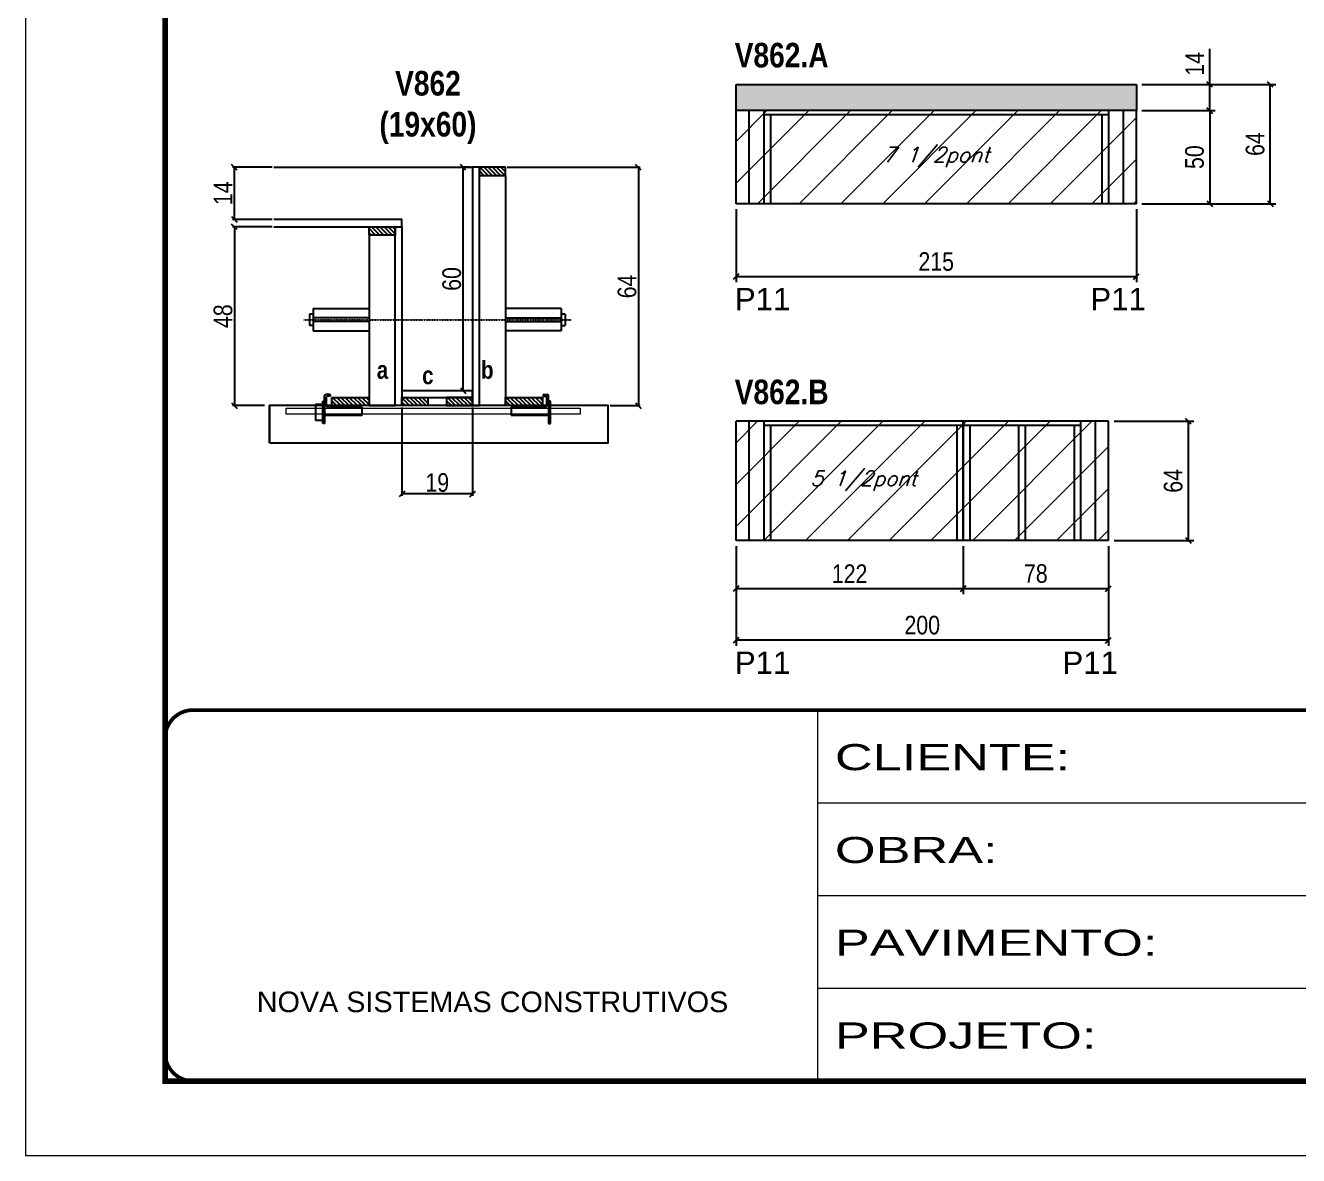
# Model space of a CAD drawing. Extents: x 3309 to 9590, y -2522 to 14608.
# Drawn here: x 8078 to 8762, y 6666 to 7273 of the extents above; entities that cross this region are included whole.
import ezdxf

# ---------------------------------------------------------------- set-up
doc = ezdxf.new("R2010")
doc.units = 0
for name, pattern in [('CONTINUO', [0]), ('DASHED', [0.75, 0.5, -0.25]), ('HIDDEN', [0.375, 0.25, -0.125])]:
    doc.linetypes.add(name, pattern=pattern)
for name, color, linetype in [('5', 5, 'Continuous'), ('barrote', 251, 'Continuous'), ('COTA', 241, 'Continuous'), ('detalhes', 4, 'Continuous'), ('NOMENCLATURA', 7, 'Continuous'), ('Painéis', 200, 'Continuous'), ('presilha', 1, 'Continuous'), ('SARR_2.2x10', 60, 'Continuous'), ('SARR_2.2x7', 40, 'Continuous'), ('SARR_3.5x7', 81, 'Continuous'), ('TENSOR', 3, 'Continuous'), ('texto', 7, 'Continuous')]:
    doc.layers.add(name, color=color, linetype=linetype)
for name, color, linetype, lineweight in [('CONCRETO', 251, 'Continuous', 25), ('Folhas', 255, 'Continuous', 9), ('Hachura', 251, 'Continuous', 9), ('SARRAFO DE PRESSAO', 251, 'DASHED', 9), ('SCO-___-LAJ', 2, 'Continuous', 0)]:
    doc.layers.add(name, color=color, linetype=linetype, lineweight=lineweight)
doc.styles.add('ARIAL', font='arial.ttf')
doc.styles.add('COTA TECNICA', font='techl___.ttf', dxfattribs={"height": 10})
doc.styles.add('COTA TECNICA 2X', font='techl___.ttf', dxfattribs={"height": 10})
doc.styles.add('Romans', font='romans.shx')
doc.styles.get("Standard").update_dxf_attribs({"font": 'arial.ttf'})
doc.styles.add('TECNICA', font='techb___.ttf', dxfattribs={"height": 10})
doc.styles.add('Tecnologia', font='')
doc.styles.get('Tecnologia').set_extended_font_data('Forgotten Futurist')
doc.dimstyles.new('PAINEL', dxfattribs={"dimtxt": 10, "dimasz": 3, "dimexe": 3, "dimexo": 3, "dimgap": 3, "dimtad": 1, "dimdec": 1, "dimzin": 12, "dimdsep": 46, "dimtxsty": 'COTA TECNICA', "dimblk1": 'OBLIQUE', "dimblk2": 'OBLIQUE', "dimsah": 1, "dimcen": 0.9, "dimclrd": 4, "dimclre": 4, "dimclrt": 240, "dimadec": 1, "dimazin": 3, "dimtfac": 1, "dimtdec": 1, "dimtmove": 0, "dimatfit": 3, "dimfxl": 1, "dimtolj": 1, "dimtzin": 12, "dimarcsym": 0})
doc.dimstyles.new('SECAO', dxfattribs={"dimscale": 0.333333, "dimtxt": 5, "dimasz": 9, "dimexe": 3, "dimexo": 3, "dimgap": 3, "dimtad": 1, "dimdec": 1, "dimlfac": 0.5, "dimzin": 12, "dimdsep": 46, "dimtxsty": 'COTA TECNICA 2X', "dimblk1": 'OBLIQUE', "dimblk2": 'OBLIQUE', "dimsah": 1, "dimcen": 0.9, "dimclrd": 4, "dimclre": 4, "dimclrt": 240, "dimadec": 1, "dimazin": 3, "dimtfac": 1, "dimtdec": 1, "dimtmove": 0, "dimatfit": 3, "dimfxl": 1, "dimtolj": 1, "dimtzin": 12, "dimarcsym": 0})
pattern_1 = [(135, (41515.5445, -116442.9986), (-1.122532015, -1.122532015), [])]

# ---------------------------------------------------------------- blocks, each defined once
blk = doc.blocks.new('9999999999')
at = {"color": 30, "linetype": 'CONTINUO'}
for p, q in [((98564.56, 34230.21), (98564.56, 34429.45)), ((98564.56, 34379.64), (99583.98, 34379.64)), ((98564.56, 34329.83), (99487.98, 34329.83)), ((98564.56, 34280.02), (99487.98, 34280.02))]:
    blk.add_line(p, q, dxfattribs=at)
at = {"color": 30, "linetype": 'CONTINUO', "const_width": 2}
blk.add_lwpolyline([(99583.98, 34230.21), (99583.98, 34414.45, 0.414214), (99568.98, 34429.45), (98228.98, 34429.45, 0.414214), (98213.98, 34414.45), (98213.98, 34245.21, 0.414214), (98228.98, 34230.21), (99583.98, 34230.21)], format="xyb", dxfattribs=at)
at = {"layer": 'Folhas'}
blk.add_lwpolyline([(98138.98, 34190.21), (99623.98, 34190.21), (99623.98, 35240.21), (98138.98, 35240.21)], close=True, dxfattribs=at)
at = {"layer": 'Folhas', "color": 30, "const_width": 3}
blk.add_lwpolyline([(98213.98, 34230.21), (99583.98, 34230.21), (99583.98, 35200.21), (98213.98, 35200.21)], close=True, dxfattribs=at)
at = {"color": 7, "linetype": 'Continuous', "ltscale": 5, "style": 'ARIAL'}
blk.add_text('NOVA SISTEMAS CONSTRUTIVOS', height=11.0592, dxfattribs=at).set_placement((98263.19, 34267.21))
at = {"layer": 'Folhas', "color": 7, "style": 'Tecnologia', "width": 1.5}
for s, p in [('CLIENTE:', (98573.65, 34397.17)), ('OBRA:', (98573.65, 34347.31)), ('PAVIMENTO:', (98573.65, 34297.5)), ('PROJETO:', (98573.65, 34247.69))]:
    blk.add_text(s, height=14, dxfattribs=at).set_placement(p)
blk = doc.blocks.new('_Oblique')
at = {"color": 0, "linetype": 'ByBlock', "lineweight": -2}
blk.add_line((-0.5, -0.5), (0.5, 0.5), dxfattribs=at)
blk = doc.blocks.new('*D2434')
at = {"layer": 'COTA', "color": 4, "lineweight": -2, "transparency": 16777216}
for p, q in [((8280.01, 7068.17), (8280.01, 7020.7)), ((8318.01, 7068.17), (8318.01, 7020.7)), ((8318.01, 7021.7), (8280.01, 7021.7))]:
    blk.add_line(p, q, dxfattribs=at)
at = {"layer": 'Defpoints', "color": 0, "transparency": 16777216}
for p in [(8280.01, 7069.17), (8318.01, 7069.17), (8280.01, 7021.7)]:
    blk.add_point(p, dxfattribs=at)
at = {"layer": 'COTA', "color": 4, "lineweight": -2, "transparency": 16777216, "xscale": 3, "yscale": 3, "zscale": 3, "rotation": 180}
blk.add_blockref('_Oblique', (8280.01, 7021.7), dxfattribs=at)
at = {"layer": 'COTA', "color": 4, "lineweight": -2, "transparency": 16777216, "xscale": 3, "yscale": 3, "zscale": 3}
blk.add_blockref('_Oblique', (8318.01, 7021.7), dxfattribs=at)
at = {"layer": 'COTA', "color": 240, "transparency": 16777216, "insert": (8299.01, 7027.79), "char_height": 10, "attachment_point": 5, "style": 'COTA TECNICA 2X'}
blk.add_mtext('\\A1;19', dxfattribs=at)
blk = doc.blocks.new('PRESILHA METÁLICA 1')
at = {"layer": 'presilha'}
for p, q in [((12, 21), (8.6, 21)), ((12, 21), (12, 19.5)), ((0, 13), (6, 13)), ((0, 13), (0, 0)), ((6, 15.5), (7.5, 15.5)), ((6, -2.5), (6, 15.5)), ((6, 13), (6, 0)), ((7.5, 10.6), (7.5, 19.9)), ((7.5, 15.5), (7.5, -2.5)), ((9, 11.6), (9, 18.9)), ((12, 19.5), (9.6, 19.5)), ((37.5, 11), (9.6, 11)), ((37.5, 11), (37.5, 4.1)), ((6, 0), (0, 0)), ((37.5, 4.1), (7.5, 4.1)), ((7.5, -2.5), (6, -2.5))]:
    blk.add_line(p, q, dxfattribs=at)
for centre, radius, start, end in [((8.6, 19.9), 1.14, 90, 180), ((9.6, 18.9), 0.57, 90, 180), ((9.6, 11.6), 0.57, 180, 270)]:
    blk.add_arc(centre, radius, start, end, dxfattribs=at)
blk = doc.blocks.new('PRESILHA METÁLICA 2')
at = {"layer": 'presilha'}
for p, q in [((-5.2, 23.5), (-5.2, 22)), ((-5.2, 23.5), (-1.9, 23.5)), ((-5.2, 22), (-2.8, 22)), ((-2.2, 14.1), (-2.2, 21.4)), ((-0.8, 14.6), (-0.8, 22.4)), ((-30.8, 13.5), (-30.8, 6.6)), ((-30.8, 13.5), (-2.8, 13.5)), ((0.8, 18), (-0.8, 18)), ((-0.8, 18), (-0.8, 0)), ((0.8, 0), (0.8, 18)), ((-30.8, 6.6), (-0.8, 6.6)), ((-0.8, 0), (0.8, 0))]:
    blk.add_line(p, q, dxfattribs=at)
for centre, radius, start, end in [((-2.8, 21.4), 0.57, 0, 90), ((-1.9, 22.4), 1.14, 0, 90), ((-2.8, 14.1), 0.57, 270, 0)]:
    blk.add_arc(centre, radius, start, end, dxfattribs=at)
blk = doc.blocks.new('*D2435')
at = {"layer": 'COTA', "color": 4, "lineweight": -2, "transparency": 16777216}
for p, q in [((8336.61, 7197.17), (8408.05, 7197.17)), ((8407.05, 7197.17), (8407.05, 7069.17)), ((8391.82, 7069.17), (8408.05, 7069.17))]:
    blk.add_line(p, q, dxfattribs=at)
at = {"layer": 'Defpoints', "color": 0, "transparency": 16777216}
for p in [(8335.61, 7197.17), (8390.82, 7069.17), (8407.05, 7069.17)]:
    blk.add_point(p, dxfattribs=at)
at = {"layer": 'COTA', "color": 4, "lineweight": -2, "transparency": 16777216, "xscale": 3, "yscale": 3, "zscale": 3}
for p, rotation in [((8407.05, 7197.17), 90), ((8407.05, 7069.17), 270)]:
    blk.add_blockref('_Oblique', p, dxfattribs=dict(at, rotation=rotation))
at = {"layer": 'COTA', "color": 240, "transparency": 16777216, "insert": (8400.95, 7133.17), "char_height": 10, "attachment_point": 5, "rotation": 90, "style": 'COTA TECNICA 2X'}
blk.add_mtext('\\A1;64', dxfattribs=at)
blk = doc.blocks.new('*D2436')
at = {"layer": 'COTA', "color": 4, "lineweight": -2, "transparency": 16777216}
for p, q in [((8210.31, 7165.17), (8189.09, 7165.17)), ((8190.09, 7165.17), (8190.09, 7069.17)), ((8206.19, 7069.17), (8189.09, 7069.17))]:
    blk.add_line(p, q, dxfattribs=at)
at = {"layer": 'Defpoints', "color": 0, "transparency": 16777216}
for p in [(8211.31, 7165.17, 0), (8190.09, 7069.17), (8207.19, 7069.17)]:
    blk.add_point(p, dxfattribs=at)
at = {"layer": 'COTA', "color": 4, "lineweight": -2, "transparency": 16777216, "xscale": 3, "yscale": 3, "zscale": 3}
for p, rotation in [((8190.09, 7165.17), 90), ((8190.09, 7069.17), 270)]:
    blk.add_blockref('_Oblique', p, dxfattribs=dict(at, rotation=rotation))
at = {"layer": 'COTA', "color": 240, "transparency": 16777216, "insert": (8183.99, 7117.17), "char_height": 10, "attachment_point": 5, "rotation": 90, "style": 'COTA TECNICA 2X'}
blk.add_mtext('\\A1;48', dxfattribs=at)
blk = doc.blocks.new('*D2437')
at = {"layer": 'COTA', "color": 4, "lineweight": -2, "transparency": 16777216}
for p, q in [((8317.01, 7197.17), (8311.93, 7197.17)), ((8312.93, 7077.17), (8312.93, 7197.17)), ((8317.01, 7077.17), (8311.93, 7077.17))]:
    blk.add_line(p, q, dxfattribs=at)
at = {"layer": 'Defpoints', "color": 0, "transparency": 16777216}
for p in [(8312.93, 7197.17), (8318.01, 7197.17), (8318.01, 7077.17)]:
    blk.add_point(p, dxfattribs=at)
at = {"layer": 'COTA', "color": 4, "lineweight": -2, "transparency": 16777216, "xscale": 3, "yscale": 3, "zscale": 3}
for p, rotation in [((8312.93, 7197.17), 90), ((8312.93, 7077.17), 270)]:
    blk.add_blockref('_Oblique', p, dxfattribs=dict(at, rotation=rotation))
at = {"layer": 'COTA', "color": 240, "transparency": 16777216, "insert": (8306.83, 7137.17), "char_height": 10, "attachment_point": 5, "rotation": 90, "style": 'COTA TECNICA 2X'}
blk.add_mtext('\\A1;60', dxfattribs=at)
blk = doc.blocks.new('*D2438')
at = {"layer": 'COTA', "color": 4, "lineweight": -2, "transparency": 16777216}
for p, q in [((8210.31, 7197.17), (8189.09, 7197.17)), ((8190.09, 7169.17), (8190.09, 7197.17)), ((8210.31, 7169.17), (8189.09, 7169.17))]:
    blk.add_line(p, q, dxfattribs=at)
at = {"layer": 'Defpoints', "color": 0, "transparency": 16777216}
for p in [(8190.09, 7197.17), (8211.31, 7197.17), (8211.31, 7169.17)]:
    blk.add_point(p, dxfattribs=at)
at = {"layer": 'COTA', "color": 4, "lineweight": -2, "transparency": 16777216, "xscale": 3, "yscale": 3, "zscale": 3}
for p, rotation in [((8190.09, 7197.17), 90), ((8190.09, 7169.17), 270)]:
    blk.add_blockref('_Oblique', p, dxfattribs=dict(at, rotation=rotation))
at = {"layer": 'COTA', "color": 240, "transparency": 16777216, "insert": (8184.01, 7183.17), "char_height": 10, "attachment_point": 5, "rotation": 90, "style": 'COTA TECNICA 2X'}
blk.add_mtext('\\A1;14', dxfattribs=at)
blk = doc.blocks.new('*D2441')
at = {"layer": 'COTA', "color": 4, "linetype": 'ByBlock', "lineweight": -2, "transparency": 16777216}
for p, q in [((8459.45, 7174.6), (8459.45, 7135.38)), ((8674.45, 7174.6), (8674.45, 7135.38)), ((8674.45, 7138.38), (8459.45, 7138.38))]:
    blk.add_line(p, q, dxfattribs=at)
at = {"layer": 'Defpoints', "color": 0, "linetype": 'ByBlock', "transparency": 16777216}
for p in [(8459.45, 7177.6), (8674.45, 7177.6), (8459.45, 7138.38)]:
    blk.add_point(p, dxfattribs=at)
at = {"layer": 'COTA', "color": 4, "linetype": 'ByBlock', "lineweight": -2, "transparency": 16777216, "xscale": 3, "yscale": 3, "zscale": 3, "rotation": 180}
blk.add_blockref('_Oblique', (8459.45, 7138.38), dxfattribs=at)
at = {"layer": 'COTA', "color": 4, "linetype": 'ByBlock', "lineweight": -2, "transparency": 16777216, "xscale": 3, "yscale": 3, "zscale": 3}
blk.add_blockref('_Oblique', (8674.45, 7138.38), dxfattribs=at)
at = {"layer": 'COTA', "color": 240, "linetype": 'ByBlock', "transparency": 16777216, "insert": (8566.95, 7146.49), "char_height": 10, "attachment_point": 5, "style": 'COTA TECNICA'}
blk.add_mtext('\\A1;215', dxfattribs=at)
blk = doc.blocks.new('*D2446')
at = {"layer": 'COTA', "color": 4, "lineweight": -2, "transparency": 16777216}
for p, q in [((8677.45, 7227.6), (8716.82, 7227.6)), ((8713.82, 7227.6), (8713.82, 7177.6)), ((8677.45, 7177.6), (8716.82, 7177.6))]:
    blk.add_line(p, q, dxfattribs=at)
at = {"layer": 'Defpoints', "color": 0, "transparency": 16777216}
for p in [(8674.45, 7227.6), (8674.45, 7177.6), (8713.82, 7177.6)]:
    blk.add_point(p, dxfattribs=at)
at = {"layer": 'COTA', "color": 4, "lineweight": -2, "transparency": 16777216, "xscale": 3, "yscale": 3, "zscale": 3}
for p, rotation in [((8713.82, 7227.6), 90), ((8713.82, 7177.6), 270)]:
    blk.add_blockref('_Oblique', p, dxfattribs=dict(at, rotation=rotation))
at = {"layer": 'COTA', "color": 240, "transparency": 16777216, "insert": (8705.71, 7202.6), "char_height": 10, "attachment_point": 5, "rotation": 90, "style": 'COTA TECNICA'}
blk.add_mtext('\\A1;50', dxfattribs=at)
blk = doc.blocks.new('*D2439')
at = {"layer": 'COTA', "color": 4, "linetype": 'ByBlock', "lineweight": -2, "transparency": 16777216}
for p, q in [((8581.45, 6993.74), (8581.45, 6967.82)), ((8659.45, 6993.74), (8659.45, 6967.82)), ((8659.45, 6970.82), (8581.45, 6970.82))]:
    blk.add_line(p, q, dxfattribs=at)
at = {"layer": 'Defpoints', "color": 0, "linetype": 'ByBlock', "transparency": 16777216}
for p in [(8581.45, 6996.74), (8659.45, 6996.74), (8581.45, 6970.82)]:
    blk.add_point(p, dxfattribs=at)
at = {"layer": 'COTA', "color": 4, "linetype": 'ByBlock', "lineweight": -2, "transparency": 16777216, "xscale": 3, "yscale": 3, "zscale": 3, "rotation": 180}
blk.add_blockref('_Oblique', (8581.45, 6970.82), dxfattribs=at)
at = {"layer": 'COTA', "color": 4, "linetype": 'ByBlock', "lineweight": -2, "transparency": 16777216, "xscale": 3, "yscale": 3, "zscale": 3}
blk.add_blockref('_Oblique', (8659.45, 6970.82), dxfattribs=at)
at = {"layer": 'COTA', "color": 240, "linetype": 'ByBlock', "transparency": 16777216, "insert": (8620.45, 6978.92), "char_height": 10, "attachment_point": 5, "style": 'COTA TECNICA'}
blk.add_mtext('\\A1;78', dxfattribs=at)
blk = doc.blocks.new('*D2440')
at = {"layer": 'COTA', "color": 4, "linetype": 'ByBlock', "lineweight": -2, "transparency": 16777216}
for p, q in [((8459.45, 6993.74), (8459.45, 6967.82)), ((8581.45, 6993.74), (8581.45, 6967.82)), ((8581.45, 6970.82), (8459.45, 6970.82))]:
    blk.add_line(p, q, dxfattribs=at)
at = {"layer": 'Defpoints', "color": 0, "linetype": 'ByBlock', "transparency": 16777216}
for p in [(8459.45, 6996.74), (8581.45, 6996.74), (8459.45, 6970.82)]:
    blk.add_point(p, dxfattribs=at)
at = {"layer": 'COTA', "color": 4, "linetype": 'ByBlock', "lineweight": -2, "transparency": 16777216, "xscale": 3, "yscale": 3, "zscale": 3, "rotation": 180}
blk.add_blockref('_Oblique', (8459.45, 6970.82), dxfattribs=at)
at = {"layer": 'COTA', "color": 4, "linetype": 'ByBlock', "lineweight": -2, "transparency": 16777216, "xscale": 3, "yscale": 3, "zscale": 3}
blk.add_blockref('_Oblique', (8581.45, 6970.82), dxfattribs=at)
at = {"layer": 'COTA', "color": 240, "linetype": 'ByBlock', "transparency": 16777216, "insert": (8520.45, 6978.88), "char_height": 10, "attachment_point": 5, "style": 'COTA TECNICA'}
blk.add_mtext('\\A1;122', dxfattribs=at)
blk = doc.blocks.new('*D2442')
at = {"layer": 'COTA', "color": 4, "linetype": 'ByBlock', "lineweight": -2, "transparency": 16777216}
for p, q in [((8459.45, 6993.74), (8459.45, 6940.12)), ((8659.45, 6993.74), (8659.45, 6940.12)), ((8659.45, 6943.12), (8459.45, 6943.12))]:
    blk.add_line(p, q, dxfattribs=at)
at = {"layer": 'Defpoints', "color": 0, "linetype": 'ByBlock', "transparency": 16777216}
for p in [(8459.45, 6996.74), (8659.45, 6996.74), (8459.45, 6943.12)]:
    blk.add_point(p, dxfattribs=at)
at = {"layer": 'COTA', "color": 4, "linetype": 'ByBlock', "lineweight": -2, "transparency": 16777216, "xscale": 3, "yscale": 3, "zscale": 3, "rotation": 180}
blk.add_blockref('_Oblique', (8459.45, 6943.12), dxfattribs=at)
at = {"layer": 'COTA', "color": 4, "linetype": 'ByBlock', "lineweight": -2, "transparency": 16777216, "xscale": 3, "yscale": 3, "zscale": 3}
blk.add_blockref('_Oblique', (8659.45, 6943.12), dxfattribs=at)
at = {"layer": 'COTA', "color": 240, "linetype": 'ByBlock', "transparency": 16777216, "insert": (8559.45, 6951.22), "char_height": 10, "attachment_point": 5, "style": 'COTA TECNICA'}
blk.add_mtext('\\A1;200', dxfattribs=at)
blk = doc.blocks.new('*D2443')
at = {"layer": 'COTA', "color": 4, "lineweight": -2, "transparency": 16777216}
for p, q in [((8662.45, 7060.74), (8705.34, 7060.74)), ((8702.34, 7060.74), (8702.34, 6996.74)), ((8662.45, 6996.74), (8705.34, 6996.74))]:
    blk.add_line(p, q, dxfattribs=at)
at = {"layer": 'Defpoints', "color": 0, "transparency": 16777216}
for p in [(8659.45, 7060.74), (8659.45, 6996.74), (8702.34, 6996.74)]:
    blk.add_point(p, dxfattribs=at)
at = {"layer": 'COTA', "color": 4, "lineweight": -2, "transparency": 16777216, "xscale": 3, "yscale": 3, "zscale": 3}
for p, rotation in [((8702.34, 7060.74), 90), ((8702.34, 6996.74), 270)]:
    blk.add_blockref('_Oblique', p, dxfattribs=dict(at, rotation=rotation))
at = {"layer": 'COTA', "color": 240, "transparency": 16777216, "insert": (8694.24, 7028.74), "char_height": 10, "attachment_point": 5, "rotation": 90, "style": 'COTA TECNICA'}
blk.add_mtext('\\A1;64', dxfattribs=at)
blk = doc.blocks.new('*D2444')
at = {"layer": 'COTA', "color": 4, "lineweight": -2, "transparency": 16777216}
for p, q in [((8713.82, 7241.6), (8713.82, 7260.71)), ((8677.45, 7241.6), (8716.82, 7241.6)), ((8713.82, 7227.6), (8713.82, 7241.6)), ((8677.45, 7227.6), (8716.82, 7227.6))]:
    blk.add_line(p, q, dxfattribs=at)
at = {"layer": 'Defpoints', "color": 0, "transparency": 16777216}
for p in [(8674.45, 7241.6), (8713.82, 7241.6), (8674.45, 7227.6)]:
    blk.add_point(p, dxfattribs=at)
at = {"layer": 'COTA', "color": 4, "lineweight": -2, "transparency": 16777216, "xscale": 3, "yscale": 3, "zscale": 3}
for p, rotation in [((8713.82, 7241.6), 90), ((8713.82, 7227.6), 270)]:
    blk.add_blockref('_Oblique', p, dxfattribs=dict(at, rotation=rotation))
at = {"layer": 'COTA', "color": 240, "transparency": 16777216, "insert": (8705.75, 7252.66), "char_height": 10, "attachment_point": 5, "rotation": 90, "style": 'COTA TECNICA'}
blk.add_mtext('\\A1;14', dxfattribs=at)
blk = doc.blocks.new('*D2445')
at = {"layer": 'COTA', "color": 4, "lineweight": -2, "transparency": 16777216}
for p, q in [((8677.45, 7241.6), (8749.34, 7241.6)), ((8746.34, 7177.6), (8746.34, 7241.6)), ((8677.45, 7177.6), (8749.34, 7177.6))]:
    blk.add_line(p, q, dxfattribs=at)
at = {"layer": 'Defpoints', "color": 0, "transparency": 16777216}
for p in [(8674.45, 7241.6), (8746.34, 7241.6), (8674.45, 7177.6)]:
    blk.add_point(p, dxfattribs=at)
at = {"layer": 'COTA', "color": 4, "lineweight": -2, "transparency": 16777216, "xscale": 3, "yscale": 3, "zscale": 3}
for p, rotation in [((8746.34, 7241.6), 90), ((8746.34, 7177.6), 270)]:
    blk.add_blockref('_Oblique', p, dxfattribs=dict(at, rotation=rotation))
at = {"layer": 'COTA', "color": 240, "transparency": 16777216, "insert": (8738.24, 7209.6), "char_height": 10, "attachment_point": 5, "rotation": 90, "style": 'COTA TECNICA'}
blk.add_mtext('\\A1;64', dxfattribs=at)

msp = doc.modelspace()

# ---------------------------------------------------------------- hatches: boundary and pattern name
at = {"layer": 'COTA'}
h = msp.add_hatch(dxfattribs=at)
h.set_pattern_fill('AR-CONC', color=256, scale=0.03)
h.set_pattern_definition([(50, (1082.0697, -115.39), (5.46554, -0.4781726), [0.5715, -6.2865]), (355, (1082.0697, -115.39), (-1.0573026, 5.7317054), [0.4572, -5.0292175]), (100.451445, (1082.525, -115.43), (4.4082374, 5.2535326), [0.4857003, -5.3427073]), (46.1842, (1082.07, -113.866), (8.1323712, -1.26127), [0.85725, -9.42975]), (96.63556, (1082.7474, -113.971), (7.122124, 7.422784), [0.728551, -8.014068]), (351.18415, (1082.07, -113.866), (7.122124, 7.422784), [0.685799, -7.543792]), (21, (1082.8317, -114.247), (4.5484317, -3.067956), [0.5715, -6.2865]), (326, (1082.8317, -114.247), (1.8540609, 5.525639), [0.4572, -5.0292]), (71.451445, (1083.211, -114.503), (6.4024926, 2.457683), [0.4857003, -5.342698]), (37.5, (1082.0697, -115.3902), (0.0926581, 2.53665117), [0, -4.96824, 0, -5.1054, 0, -5.04825]), (7.5, (1082.0697, -115.3902), (2.0045899, 3.00541724), [0, -2.91084, 0, -4.85394, 0, -1.92405]), (327.5, (1080.3704, -115.3902), (4.06771786, -0.17186232), [0, -1.905, 0, -5.9436, 0, -7.8867]), (317.5, (1079.6084, -115.3902), (4.4438754, 0.7627947), [0, -2.4765, 0, -3.94716, 0, -5.6007])])
h.paths.add_polyline_path([(8674.45, 7227.6), (8674.45, 7241.6), (8459.45, 7241.6), (8459.45, 7227.6)])
at = {"layer": 'Hachura', "linetype": 'ByBlock'}
h = msp.add_hatch(dxfattribs=at)
h.set_pattern_fill('ANSI31', color=256, scale=5)
h.set_pattern_definition([(45, (3422.997, -115.39), (-11.22532, 11.22532), [])])
h.paths.add_polyline_path([(8459.45, 7227.6), (8459.45, 7177.6), (8674.45, 7177.6), (8674.45, 7227.6)])
h = msp.add_hatch(dxfattribs=at)
h.set_pattern_fill('ANSI31', color=256, scale=5)
h.set_pattern_definition([(45, (1031.516, -86.883), (-11.22532, 11.22532), [])])
h.paths.add_polyline_path([(8459.45, 7060.74), (8459.45, 6996.74), (8581.45, 6996.74), (8581.45, 7060.74)])
h.paths.add_polyline_path([(8659.45, 6996.74), (8659.45, 7060.74), (8581.45, 7060.74), (8581.45, 6996.74)])
at = {"layer": 'SARR_2.2x10'}
h = msp.add_hatch(dxfattribs=at)
h.set_pattern_fill('ANSI31', color=256, scale=0.5, angle=90)
h.set_pattern_definition([(135, (41435.9445, -116442.9986), (-1.122532015, -1.122532015), [])])
h.paths.add_polyline_path([(8242.41, 7073.57), (8242.41, 7069.17), (8262.41, 7069.17), (8262.41, 7073.57)])
h = msp.add_hatch(dxfattribs=at)
h.set_pattern_fill('ANSI31', color=256, scale=0.5, angle=90)
h.set_pattern_definition([(135, (41529.1445, -116442.9986), (-1.122532015, -1.122532015), [])])
h.paths.add_polyline_path([(8335.61, 7073.57), (8335.61, 7069.17), (8355.61, 7069.17), (8355.61, 7073.57)])
at = {"layer": 'SARR_2.2x7'}
h = msp.add_hatch(dxfattribs=at)
h.set_pattern_fill('ANSI31', color=256, scale=0.5, angle=90)
h.set_pattern_definition([(135, (41449.9445, -116319.3986), (-1.122532015, -1.122532015), [])])
h.paths.add_polyline_path([(8321.61, 7197.17), (8321.61, 7192.77), (8335.61, 7192.77), (8335.61, 7197.17)])
h = msp.add_hatch(dxfattribs=at)
h.set_pattern_fill('ANSI31', color=256, scale=0.5, angle=90)
h.set_pattern_definition([(135, (41429.9445, -116351.3986), (-1.122532015, -1.122532015), [])])
h.paths.add_polyline_path([(8276.41, 7165.17), (8276.41, 7160.77), (8262.41, 7160.77), (8262.41, 7165.17)])
h = msp.add_hatch(dxfattribs=at)
h.set_pattern_fill('ANSI31', color=256, scale=0.5, angle=90)
h.set_pattern_definition(pattern_1)
h.paths.add_polyline_path([(8294.01, 7069.17), (8294.01, 7073.57), (8280.01, 7073.57), (8280.01, 7069.17)])
h = msp.add_hatch(dxfattribs=at)
h.set_pattern_fill('ANSI31', color=256, scale=0.5, angle=90)
h.set_pattern_definition(pattern_1)
h.paths.add_polyline_path([(8304.01, 7073.57), (8304.01, 7069.17), (8318.01, 7069.17), (8318.01, 7073.57)])

# ---------------------------------------------------------------- linework, layer by layer
at = {"ltscale": 3}
for p, q in [((8230.41, 7118.26), (8230.41, 7112.26)), ((8232.41, 7118.26), (8230.41, 7118.26)), ((8232.41, 7121.26), (8232.41, 7109.26)), ((8232.41, 7121.26), (8262.41, 7121.26)), ((8365.61, 7121.26), (8335.61, 7121.26)), ((8365.61, 7121.26), (8365.61, 7109.26)), ((8367.61, 7118.26), (8365.61, 7118.26)), ((8367.61, 7118.26), (8367.61, 7112.26)), ((8232.41, 7112.26), (8230.41, 7112.26)), ((8262.41, 7116.26), (8232.41, 7116.26)), ((8262.41, 7114.26), (8232.41, 7114.26)), ((8335.61, 7116.26), (8365.61, 7116.26)), ((8335.61, 7114.26), (8365.61, 7114.26)), ((8365.61, 7112.26), (8367.61, 7112.26)), ((8232.41, 7109.26), (8262.41, 7109.26)), ((8365.61, 7109.26), (8335.61, 7109.26))]:
    msp.add_line(p, q, dxfattribs=at)
at = {"layer": 'barrote'}
msp.add_lwpolyline([(8208.95, 7049.17), (8390.87, 7049.17), (8390.87, 7069.17), (8208.95, 7069.17)], close=True, dxfattribs=at)
at = {"layer": 'CONCRETO', "linetype": 'Continuous'}
msp.add_line((8211.31, 7197.17), (8318.01, 7197.17), dxfattribs=at)
at = {"layer": 'COTA'}
for p, q in [((8459.45, 7227.6), (8459.45, 7241.6)), ((8459.45, 7241.6), (8674.45, 7241.6)), ((8674.45, 7241.6), (8674.45, 7227.6))]:
    msp.add_line(p, q, dxfattribs=at)
at = {"layer": 'detalhes', "color": 250}
msp.add_line((8208.95, 7049.17), (8208.95, 7069.17), dxfattribs=at)
at = {"layer": 'Painéis', "linetype": 'ByBlock'}
for p, q in [((8674.45, 7227.6), (8459.45, 7227.6)), ((8459.45, 7177.6), (8459.45, 7227.6)), ((8674.45, 7177.6), (8674.45, 7227.6)), ((8674.45, 7177.6), (8459.45, 7177.6)), ((8659.45, 7060.74), (8459.45, 7060.74)), ((8459.45, 6996.74), (8459.45, 7060.74)), ((8581.45, 6996.74), (8581.45, 7060.74)), ((8659.45, 6996.74), (8659.45, 7060.74)), ((8659.45, 6996.74), (8459.45, 6996.74))]:
    msp.add_line(p, q, dxfattribs=at)
at = {"layer": 'Painéis', "linetype": 'Continuous'}
for points in [[(8321.61, 7069.17), (8321.61, 7197.17), (8318.01, 7197.17), (8318.01, 7069.17)], [(8276.41, 7069.17), (8276.41, 7165.17), (8280.01, 7165.17), (8280.01, 7069.17)], [(8318.01, 7077.17), (8280.01, 7077.17), (8280.01, 7073.57), (8318.01, 7073.57)]]:
    msp.add_lwpolyline(points, close=True, dxfattribs=at)
msp.add_lwpolyline([(8211.31, 7165.17), (8280.01, 7165.17), (8280.01, 7169.17), (8211.31, 7169.17)], dxfattribs=at)
at = {"layer": 'SARR_2.2x10'}
for points in [[(8242.41, 7073.57), (8262.41, 7073.57), (8262.41, 7069.17), (8242.41, 7069.17)], [(8335.61, 7073.57), (8355.61, 7073.57), (8355.61, 7069.17), (8335.61, 7069.17)]]:
    msp.add_lwpolyline(points, close=True, dxfattribs=at)
at = {"layer": 'SARR_2.2x7', "linetype": 'Continuous'}
for p, q in [((8466.45, 7177.6), (8466.45, 7227.6)), ((8667.45, 7177.6), (8667.45, 7227.6)), ((8659.45, 7225.4), (8474.45, 7225.4)), ((8466.45, 6996.74), (8466.45, 7060.74)), ((8581.45, 7058.54), (8474.45, 7058.54)), ((8644.45, 7058.54), (8581.45, 7058.54)), ((8652.45, 6996.74), (8652.45, 7060.74))]:
    msp.add_line(p, q, dxfattribs=at)
at = {"layer": 'SARR_2.2x7', "elevation": 0}
for points in [[(8335.61, 7197.17), (8321.61, 7197.17), (8321.61, 7192.77), (8335.61, 7192.77)], [(8262.41, 7165.17), (8276.41, 7165.17), (8276.41, 7160.77), (8262.41, 7160.77)]]:
    msp.add_lwpolyline(points, close=True, dxfattribs=at)
at = {"layer": 'SARR_2.2x7'}
for points in [[(8280.01, 7073.57), (8294.01, 7073.57), (8294.01, 7069.17), (8280.01, 7069.17)], [(8318.01, 7073.57), (8304.01, 7073.57), (8304.01, 7069.17), (8318.01, 7069.17)]]:
    msp.add_lwpolyline(points, close=True, dxfattribs=at)
at = {"layer": 'SARR_3.5x7'}
for p, q in [((8474.45, 7227.6), (8474.45, 7177.6)), ((8659.45, 7227.6), (8659.45, 7177.6)), ((8477.95, 7225.4), (8477.95, 7177.6)), ((8655.95, 7225.4), (8655.95, 7177.6)), ((8474.45, 7060.74), (8474.45, 6996.74)), ((8477.95, 7058.54), (8477.95, 6996.74)), ((8577.95, 7058.54), (8577.95, 6996.74)), ((8581.45, 7058.54), (8581.45, 6996.74)), ((8584.95, 7058.54), (8584.95, 6996.74)), ((8611.21, 7058.54), (8611.21, 6996.74)), ((8614.71, 7058.54), (8614.71, 6996.74)), ((8640.95, 7058.54), (8640.95, 6996.74)), ((8644.45, 7060.74), (8644.45, 6996.74))]:
    msp.add_line(p, q, dxfattribs=at)
for points in [[(8321.61, 7192.77), (8335.61, 7192.77), (8335.61, 7069.17), (8321.61, 7069.17)], [(8276.41, 7160.77), (8262.41, 7160.77), (8262.41, 7069.17), (8276.41, 7069.17)]]:
    msp.add_lwpolyline(points, close=True, dxfattribs=at)
at = {"layer": 'SCO-___-LAJ', "color": 1}
msp.add_lwpolyline([(8217.95, 7067.84), (8375.79, 7067.84), (8375.79, 7064.64), (8217.95, 7064.64)], close=True, dxfattribs=at)
at = {"layer": 'TENSOR', "linetype": 'HIDDEN', "ltscale": 0.5}
msp.add_line((8227.41, 7115.26), (8370.91, 7115.26), dxfattribs=at)

# ---------------------------------------------------------------- block references
at = {"layer": 'presilha', "xscale": 0.6666666666666666, "yscale": 0.6666666666666666, "zscale": 0.6666666666666666}
for name, p in [('PRESILHA METÁLICA 1', (8233.54, 7061.2)), ('PRESILHA METÁLICA 2', (8359.28, 7059.54))]:
    msp.add_blockref(name, p, dxfattribs=at)
at = {"layer": 'SARRAFO DE PRESSAO', "color": 6, "linetype": 'ByBlock'}
msp.add_blockref('9999999999', (-90061.11, -27523.8), dxfattribs=at)

# ---------------------------------------------------------------- texts
at = {"layer": '5', "linetype": 'Continuous'}
for p in [(8458.81, 7120.37), (8649.74, 7120.37), (8458.81, 6925.1), (8634.74, 6925.1)]:
    msp.add_text('P11', height=12, rotation=0.00004, dxfattribs=at).set_placement(p)
at = {"layer": 'detalhes', "style": 'TECNICA'}
for s, p in [('a', (8266.53, 7083.56)), ('b', (8322.51, 7083.55)), ('c', (8290.9, 7080.64))]:
    msp.add_text(s, height=9.6, dxfattribs=at).set_placement(p)
at = {"layer": 'NOMENCLATURA', "style": 'TECNICA'}
for s, p in [('V862.A', (8458.73, 7250.78)), ('V862.B', (8458.73, 7069.93))]:
    msp.add_text(s, height=13.2, dxfattribs=at).set_placement(p)
at = {"layer": 'NOMENCLATURA', "insert": (8294.01, 7248.87), "char_height": 13.2, "attachment_point": 2, "style": 'TECNICA'}
msp.add_mtext_dynamic_manual_height_columns('V862\\P(19x60)', width=300.2766, gutter_width=1, heights=[0], dxfattribs=at)
at = {"layer": 'texto', "color": 2, "char_height": 8, "attachment_point": 5, "style": 'Romans'}
for s, insert in [('{\\Q19;\\C256;7 1/2pont}', (8566.95, 7202.6)), ('{\\Q19;\\C256;5 1/2pont}', (8527.95, 7028.74))]:
    msp.add_mtext(s, dxfattribs=dict(at, insert=insert))

# ---------------------------------------------------------------- dimensions: what is measured, and where the dimension line sits
at = {"layer": 'COTA'}
for base, p1, p2, dimstyle, picture, middle in [((8713.82, 7241.6), (8674.45, 7227.6), (8674.45, 7241.6), 'PAINEL', '*D2444', (8705.75, 7252.66)), ((8746.34, 7241.6), (8674.45, 7177.6), (8674.45, 7241.6), 'PAINEL', '*D2445', (8738.24, 7209.6)), ((8713.82, 7177.6), (8674.45, 7227.6), (8674.45, 7177.6), 'PAINEL', '*D2446', (8705.71, 7202.6)), ((8190.09, 7197.17), (8211.31, 7169.17), (8211.31, 7197.17), 'SECAO', '*D2438', (8184.01, 7183.17)), ((8312.93, 7197.17), (8318.01, 7077.17), (8318.01, 7197.17), 'SECAO', '*D2437', (8306.83, 7137.17)), ((8407.05, 7069.17, 0), (8335.61, 7197.17), (8390.82, 7069.17, 0), 'SECAO', '*D2435', (8400.95, 7133.17, 0)), ((8190.09, 7069.17, 0), (8211.31, 7165.17), (8207.19, 7069.17, 0), 'SECAO', '*D2436', (8183.99, 7117.17, 0)), ((8702.34, 6996.74), (8659.45, 7060.74), (8659.45, 6996.74), 'PAINEL', '*D2443', (8694.24, 7028.74))]:
    dim = msp.add_linear_dim(base=base, p1=p1, p2=p2, angle=90, dimstyle=dimstyle, dxfattribs=at)
    dim.commit()
    dim.dimension.update_dxf_attribs({"geometry": picture, "text_midpoint": middle})
at = {"layer": 'COTA', "linetype": 'ByBlock'}
for base, p1, p2, picture, middle in [((8459.45, 7138.38), (8674.45, 7177.6), (8459.45, 7177.6), '*D2441', (8566.95, 7146.49)), ((8459.45, 6943.12), (8659.45, 6996.74), (8459.45, 6996.74), '*D2442', (8559.45, 6951.22)), ((8581.45, 6970.82), (8659.45, 6996.74), (8581.45, 6996.74), '*D2439', (8620.45, 6978.92))]:
    dim = msp.add_linear_dim(base=base, p1=p1, p2=p2, angle=180, dimstyle='PAINEL', dxfattribs=at)
    dim.commit()
    dim.dimension.update_dxf_attribs({"geometry": picture, "text_midpoint": middle})
at = {"layer": 'COTA'}
dim = msp.add_linear_dim(base=(8280.01, 7021.7), p1=(8318.01, 7069.17), p2=(8280.01, 7069.17), angle=180, dimstyle='SECAO', dxfattribs=at)
dim.commit()
dim.dimension.update_dxf_attribs({"geometry": '*D2434', "text_midpoint": (8299.01, 7021.7), "dimtype": 160})
at = {"layer": 'COTA', "linetype": 'ByBlock'}
dim = msp.add_linear_dim(base=(8459.45, 6970.82), p1=(8581.45, 6996.74), p2=(8459.45, 6996.74), angle=180, dimstyle='PAINEL', override={"dimtmove": 1}, dxfattribs=at)
dim.commit()
dim.dimension.update_dxf_attribs({"geometry": '*D2440', "text_midpoint": (8520.45, 6978.88)})

doc.saveas('drawing.dxf')
